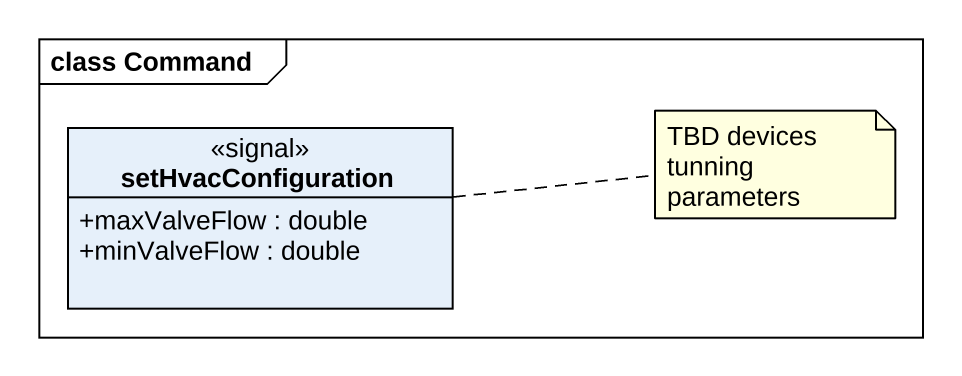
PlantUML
@startuml
mainframe class Command
hide circle
hide empty members
skinparam classAttributeIconSize 0
class setHvacConfiguration <<signal>> {
  +maxValveFlow : double
  +minValveFlow : double
}
note right of setHvacConfiguration : TBD devices tunning parameters
@enduml
